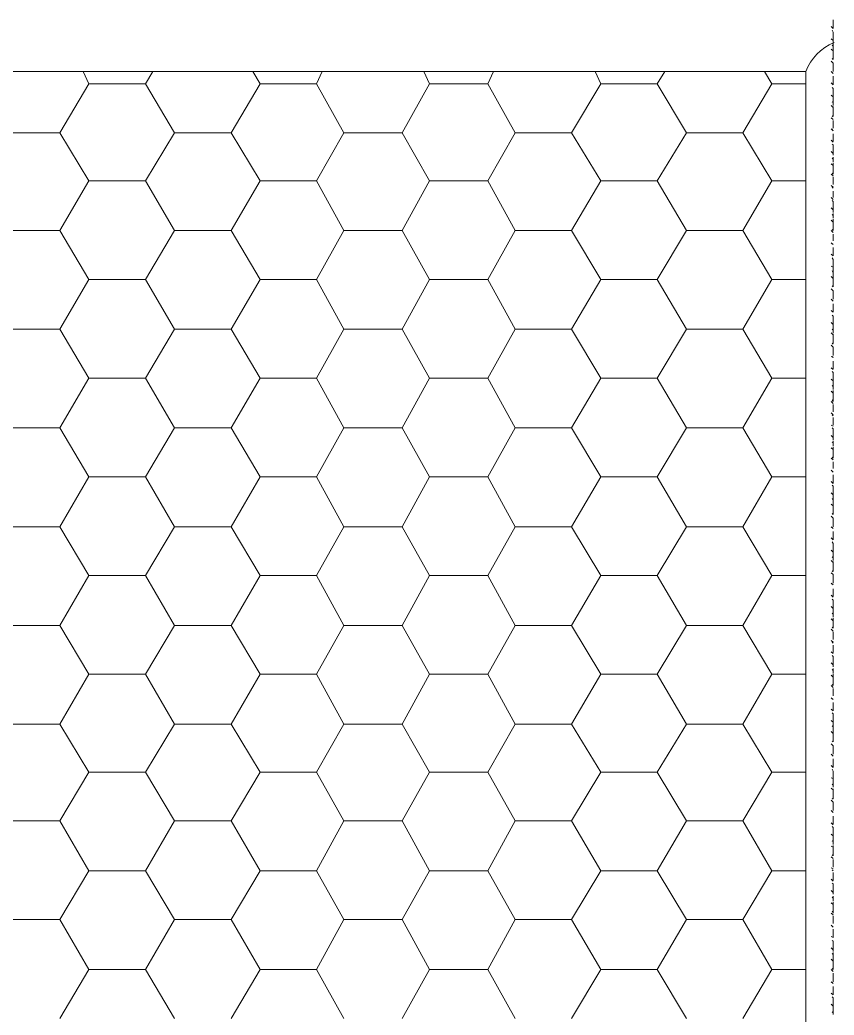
# Model space of a CAD drawing. Header units: millimetres. Extents: x 2928 to 3112, y 1220 to 1280.
# Drawn here: x 3056.894 to 3058.325, y 1273.298 to 1275.048 of the extents above; entities that cross this region are included whole.
import ezdxf

# ---------------------------------------------------------------- set-up
doc = ezdxf.new("R2010")
doc.units = ezdxf.units.MM

msp = doc.modelspace()

# ---------------------------------------------------------------- linework, layer by layer
at = {"color": 7, "linetype": 'Continuous', "lineweight": 20, "true_color": 0x000007}
for points in [[(3058.32358, 1275.03361), (3058.32027, 1275.03691), (3058.32027, 1275.03691)], [(3058.32358, 1275.04849), (3058.32358, 1275.03857), (3058.32358, 1275.03857)], [(3058.32358, 1275.02699), (3058.32358, 1275.01872), (3058.32358, 1275.01872)], [(3058.32358, 1275.0121), (3058.32027, 1275.01541), (3058.32027, 1275.01541)], [(3058.32358, 1275.0088), (3058.32358, 1274.99722), (3058.32358, 1274.99722)], [(3058.32358, 1274.99391), (3058.32027, 1274.99722), (3058.32027, 1274.99722)], [(3058.32358, 1274.98895), (3058.32358, 1274.97903), (3058.32358, 1274.97903)], [(3058.32358, 1274.97241), (3058.32027, 1274.97572), (3058.32027, 1274.97572)], [(3058.32358, 1274.9691), (3058.32358, 1274.95752), (3058.32358, 1274.95752)], [(3058.32358, 1274.95422), (3058.32027, 1274.95752), (3058.32027, 1274.95752)], [(3058.32358, 1274.94925), (3058.32358, 1274.93933), (3058.32358, 1274.93933)], [(3058.32358, 1274.93437), (3058.32027, 1274.93768), (3058.32027, 1274.93768)], [(3058.32358, 1274.91287), (3058.32027, 1274.91617), (3058.32027, 1274.91617)], [(3058.32358, 1274.92775), (3058.32358, 1274.91783), (3058.32358, 1274.91783)], [(3058.32358, 1274.89467), (3058.32027, 1274.89798), (3058.32027, 1274.89798)], [(3058.32358, 1274.90956), (3058.32358, 1274.89798), (3058.32358, 1274.89798)], [(3058.32358, 1274.87317), (3058.32027, 1274.87648), (3058.32027, 1274.87648)], [(3058.32358, 1274.88806), (3058.32358, 1274.87979), (3058.32358, 1274.87979)], [(3058.32358, 1274.86821), (3058.32358, 1274.85828), (3058.32358, 1274.85828)], [(3058.32358, 1274.85332), (3058.32027, 1274.85663), (3058.32027, 1274.85663)], [(3058.32358, 1274.84836), (3058.32358, 1274.83844), (3058.32358, 1274.83844)], [(3058.32358, 1274.83347), (3058.32027, 1274.83678), (3058.32027, 1274.83678)], [(3058.32358, 1274.82851), (3058.32358, 1274.81859), (3058.32358, 1274.81859)], [(3058.32358, 1274.81363), (3058.32027, 1274.81693), (3058.32027, 1274.81693)], [(3058.32358, 1274.80701), (3058.32358, 1274.79874), (3058.32358, 1274.79874)], [(3058.32358, 1274.79212), (3058.32027, 1274.79543), (3058.32027, 1274.79543)], [(3058.32358, 1274.78882), (3058.32358, 1274.77724), (3058.32358, 1274.77724)], [(3058.32358, 1274.77393), (3058.32027, 1274.77724), (3058.32027, 1274.77724)], [(3058.32358, 1274.75408), (3058.32027, 1274.75739), (3058.32027, 1274.75739)], [(3058.32358, 1274.76897), (3058.32358, 1274.75904), (3058.32358, 1274.75904)], [(3058.32358, 1274.74747), (3058.32358, 1274.73754), (3058.32358, 1274.73754)], [(3058.32358, 1274.73258), (3058.32027, 1274.73589), (3058.32027, 1274.73589)], [(3058.32358, 1274.72927), (3058.32358, 1274.71935), (3058.32358, 1274.71935)], [(3058.32358, 1274.71439), (3058.32027, 1274.71769), (3058.32027, 1274.71769)], [(3058.32358, 1274.70777), (3058.32358, 1274.6995), (3058.32358, 1274.6995)], [(3058.32358, 1274.69289), (3058.32027, 1274.69619), (3058.32027, 1274.69619)], [(3058.32358, 1274.68958), (3058.32358, 1274.678), (3058.32358, 1274.678)], [(3058.32358, 1274.67469), (3058.32027, 1274.678), (3058.32027, 1274.678)], [(3058.32358, 1274.66808), (3058.32358, 1274.65981), (3058.32358, 1274.65981)], [(3058.32358, 1274.65319), (3058.32027, 1274.6565), (3058.32027, 1274.6565)], [(3058.32358, 1274.63334), (3058.32027, 1274.63665), (3058.32027, 1274.63665)], [(3058.32358, 1274.64823), (3058.32358, 1274.6383), (3058.32358, 1274.6383)], [(3058.32358, 1274.61349), (3058.32027, 1274.61515), (3058.32027, 1274.61515)], [(3058.32358, 1274.62673), (3058.32358, 1274.61846), (3058.32358, 1274.61846)], [(3058.32358, 1274.59365), (3058.32027, 1274.59695), (3058.32027, 1274.59695)], [(3058.32358, 1274.60853), (3058.32358, 1274.59861), (3058.32358, 1274.59861)], [(3058.32358, 1274.58868), (3058.32358, 1274.57876), (3058.32358, 1274.57876)], [(3058.32358, 1274.57214), (3058.32027, 1274.57545), (3058.32027, 1274.57545)], [(3058.32358, 1274.56884), (3058.32358, 1274.55726), (3058.32358, 1274.55726)], [(3058.32358, 1274.55395), (3058.32027, 1274.55726), (3058.32027, 1274.55726)], [(3058.32358, 1274.54899), (3058.32358, 1274.53906), (3058.32358, 1274.53906)], [(3058.32358, 1274.5341), (3058.32027, 1274.53741), (3058.32027, 1274.53741)], [(3058.32358, 1274.52749), (3058.32358, 1274.51756), (3058.32358, 1274.51756)], [(3058.32358, 1274.5126), (3058.32027, 1274.51591), (3058.32027, 1274.51591)], [(3058.32358, 1274.50929), (3058.32358, 1274.49771), (3058.32358, 1274.49771)], [(3058.32358, 1274.49441), (3058.32027, 1274.49771), (3058.32027, 1274.49771)], [(3058.32358, 1274.4729), (3058.32027, 1274.47621), (3058.32027, 1274.47621)], [(3058.32358, 1274.48779), (3058.32358, 1274.47952), (3058.32358, 1274.47952)], [(3058.32358, 1274.45471), (3058.32027, 1274.45636), (3058.32027, 1274.45636)], [(3058.32358, 1274.46794), (3058.32358, 1274.45802), (3058.32358, 1274.45802)], [(3058.32358, 1274.44809), (3058.32358, 1274.43982), (3058.32358, 1274.43982)], [(3058.32358, 1274.43321), (3058.32027, 1274.43652), (3058.32027, 1274.43652)], [(3058.32358, 1274.42825), (3058.32358, 1274.41832), (3058.32358, 1274.41832)], [(3058.32358, 1274.41336), (3058.32027, 1274.41667), (3058.32027, 1274.41667)], [(3058.32358, 1274.41005), (3058.32358, 1274.39848), (3058.32358, 1274.39848)], [(3058.32358, 1274.39186), (3058.32027, 1274.39517), (3058.32027, 1274.39517)], [(3058.32358, 1274.38855), (3058.32358, 1274.37697), (3058.32358, 1274.37697)], [(3058.32358, 1274.37367), (3058.32027, 1274.37697), (3058.32027, 1274.37697)], [(3058.32358, 1274.3687), (3058.32358, 1274.35878), (3058.32358, 1274.35878)], [(3058.32358, 1274.35382), (3058.32027, 1274.35713), (3058.32027, 1274.35713)], [(3058.32358, 1274.33397), (3058.32027, 1274.33562), (3058.32027, 1274.33562)], [(3058.32358, 1274.34886), (3058.32358, 1274.33728), (3058.32358, 1274.33728)], [(3058.32358, 1274.31412), (3058.32027, 1274.31743), (3058.32027, 1274.31743)], [(3058.32358, 1274.32901), (3058.32358, 1274.31908), (3058.32358, 1274.31908)], [(3058.32358, 1274.30751), (3058.32358, 1274.29924), (3058.32358, 1274.29924)], [(3058.32358, 1274.29262), (3058.32027, 1274.29593), (3058.32027, 1274.29593)], [(3058.32358, 1274.28931), (3058.32358, 1274.27773), (3058.32358, 1274.27773)], [(3058.32358, 1274.27443), (3058.32027, 1274.27773), (3058.32027, 1274.27773)], [(3058.32358, 1274.26781), (3058.32358, 1274.25954), (3058.32358, 1274.25954)], [(3058.32358, 1274.25292), (3058.32027, 1274.25623), (3058.32027, 1274.25623)], [(3058.32358, 1274.24796), (3058.32358, 1274.23804), (3058.32358, 1274.23804)], [(3058.32358, 1274.23308), (3058.32027, 1274.23638), (3058.32027, 1274.23638)], [(3058.32358, 1274.21323), (3058.32027, 1274.21654), (3058.32027, 1274.21654)], [(3058.32358, 1274.22811), (3058.32358, 1274.21819), (3058.32358, 1274.21819)], [(3058.32358, 1274.19338), (3058.32027, 1274.19669), (3058.32027, 1274.19669)], [(3058.32358, 1274.20827), (3058.32358, 1274.19834), (3058.32358, 1274.19834)], [(3058.32358, 1274.19007), (3058.32358, 1274.17849), (3058.32358, 1274.17849)], [(3058.32358, 1274.17188), (3058.32027, 1274.17519), (3058.32027, 1274.17519)], [(3058.32358, 1274.16857), (3058.32358, 1274.15699), (3058.32358, 1274.15699)], [(3058.32358, 1274.15368), (3058.32027, 1274.15699), (3058.32027, 1274.15699)], [(3058.32358, 1274.14872), (3058.32358, 1274.1388), (3058.32358, 1274.1388)], [(3058.32358, 1274.13384), (3058.32027, 1274.13715), (3058.32027, 1274.13715)], [(3058.32358, 1274.12722), (3058.32358, 1274.1173), (3058.32358, 1274.1173)], [(3058.32358, 1274.11234), (3058.32027, 1274.11564), (3058.32027, 1274.11564)], [(3058.32358, 1274.10903), (3058.32358, 1274.09745), (3058.32358, 1274.09745)], [(3058.32358, 1274.09414), (3058.32027, 1274.09745), (3058.32027, 1274.09745)], [(3058.32358, 1274.07264), (3058.32027, 1274.07595), (3058.32027, 1274.07595)], [(3058.32358, 1274.08753), (3058.32358, 1274.07926), (3058.32358, 1274.07926)], [(3058.32358, 1274.05445), (3058.32027, 1274.05775), (3058.32027, 1274.05775)], [(3058.32358, 1274.06933), (3058.32358, 1274.05775), (3058.32358, 1274.05775)], [(3058.32358, 1274.03294), (3058.32027, 1274.03625), (3058.32027, 1274.03625)], [(3058.32358, 1274.04783), (3058.32358, 1274.03956), (3058.32358, 1274.03956)], [(3058.32358, 1274.02798), (3058.32358, 1274.01806), (3058.32358, 1274.01806)], [(3058.32358, 1274.0131), (3058.32027, 1274.0164), (3058.32027, 1274.0164)], [(3058.32358, 1274.00979), (3058.32358, 1273.99821), (3058.32358, 1273.99821)], [(3058.32358, 1273.99159), (3058.32027, 1273.9949), (3058.32027, 1273.9949)], [(3058.32358, 1273.98829), (3058.32358, 1273.97836), (3058.32358, 1273.97836)], [(3058.32358, 1273.9734), (3058.32027, 1273.97671), (3058.32027, 1273.97671)], [(3058.32358, 1273.96844), (3058.32358, 1273.95851), (3058.32358, 1273.95851)], [(3058.32358, 1273.95355), (3058.32027, 1273.95686), (3058.32027, 1273.95686)], [(3058.32358, 1273.94859), (3058.32358, 1273.93701), (3058.32358, 1273.93701)], [(3058.32358, 1273.9337), (3058.32027, 1273.93701), (3058.32027, 1273.93701)], [(3058.32358, 1273.91386), (3058.32027, 1273.91716), (3058.32027, 1273.91716)], [(3058.32358, 1273.92874), (3058.32358, 1273.91882), (3058.32358, 1273.91882)], [(3058.32358, 1273.90724), (3058.32358, 1273.89897), (3058.32358, 1273.89897)], [(3058.32358, 1273.89235), (3058.32027, 1273.89566), (3058.32027, 1273.89566)], [(3058.32358, 1273.88905), (3058.32358, 1273.87747), (3058.32358, 1273.87747)], [(3058.32358, 1273.87416), (3058.32027, 1273.87747), (3058.32027, 1273.87747)], [(3058.32358, 1273.86754), (3058.32358, 1273.85927), (3058.32358, 1273.85927)], [(3058.32358, 1273.85266), (3058.32027, 1273.85597), (3058.32027, 1273.85597)], [(3058.32358, 1273.8477), (3058.32358, 1273.83777), (3058.32358, 1273.83777)], [(3058.32358, 1273.83281), (3058.32027, 1273.83612), (3058.32027, 1273.83612)], [(3058.32358, 1273.82785), (3058.32358, 1273.81958), (3058.32358, 1273.81958)], [(3058.32358, 1273.81296), (3058.32027, 1273.81627), (3058.32027, 1273.81627)], [(3058.32358, 1273.79312), (3058.32027, 1273.79642), (3058.32027, 1273.79642)], [(3058.32358, 1273.808), (3058.32358, 1273.79808), (3058.32358, 1273.79808)], [(3058.32358, 1273.77161), (3058.32027, 1273.77492), (3058.32027, 1273.77492)], [(3058.32358, 1273.78981), (3058.32358, 1273.77823), (3058.32358, 1273.77823)], [(3058.32358, 1273.75342), (3058.32027, 1273.75673), (3058.32027, 1273.75673)], [(3058.32358, 1273.76831), (3058.32358, 1273.75673), (3058.32358, 1273.75673)], [(3058.32358, 1273.74846), (3058.32358, 1273.73853), (3058.32358, 1273.73853)], [(3058.32358, 1273.73357), (3058.32027, 1273.73688), (3058.32027, 1273.73688)], [(3058.32358, 1273.72696), (3058.32358, 1273.71869), (3058.32358, 1273.71869)], [(3058.32358, 1273.71372), (3058.32027, 1273.71538), (3058.32027, 1273.71538)], [(3058.32358, 1273.70876), (3058.32358, 1273.69884), (3058.32358, 1273.69884)], [(3058.32358, 1273.69388), (3058.32027, 1273.69718), (3058.32027, 1273.69718)], [(3058.32358, 1273.68726), (3058.32358, 1273.67899), (3058.32358, 1273.67899)], [(3058.32358, 1273.67237), (3058.32027, 1273.67568), (3058.32027, 1273.67568)], [(3058.32358, 1273.66907), (3058.32358, 1273.65749), (3058.32358, 1273.65749)], [(3058.32358, 1273.65418), (3058.32027, 1273.65749), (3058.32027, 1273.65749)], [(3058.32358, 1273.63268), (3058.32027, 1273.63599), (3058.32027, 1273.63599)], [(3058.32358, 1273.64756), (3058.32358, 1273.63929), (3058.32358, 1273.63929)], [(3058.32358, 1273.61283), (3058.32027, 1273.61614), (3058.32027, 1273.61614)], [(3058.32358, 1273.62772), (3058.32358, 1273.61779), (3058.32358, 1273.61779)], [(3058.32358, 1273.60952), (3058.32358, 1273.59794), (3058.32358, 1273.59794)], [(3058.32358, 1273.59298), (3058.32027, 1273.59464), (3058.32027, 1273.59464)], [(3058.32358, 1273.58802), (3058.32358, 1273.5781), (3058.32358, 1273.5781)], [(3058.32358, 1273.57313), (3058.32027, 1273.57644), (3058.32027, 1273.57644)], [(3058.32358, 1273.56817), (3058.32358, 1273.55825), (3058.32358, 1273.55825)], [(3058.32358, 1273.55494), (3058.32027, 1273.5566), (3058.32027, 1273.5566)], [(3058.32358, 1273.54833), (3058.32358, 1273.53675), (3058.32358, 1273.53675)], [(3058.32358, 1273.53344), (3058.32027, 1273.53675), (3058.32027, 1273.53675)], [(3058.32358, 1273.52848), (3058.32358, 1273.51855), (3058.32358, 1273.51855)], [(3058.32358, 1273.51359), (3058.32027, 1273.5169), (3058.32027, 1273.5169)], [(3058.32358, 1273.49209), (3058.32027, 1273.4954), (3058.32027, 1273.4954)], [(3058.32358, 1273.50698), (3058.32358, 1273.49871), (3058.32358, 1273.49871)], [(3058.32358, 1273.4739), (3058.32027, 1273.4772), (3058.32027, 1273.4772)], [(3058.32358, 1273.48878), (3058.32358, 1273.4772), (3058.32358, 1273.4772)], [(3058.32358, 1273.46728), (3058.32358, 1273.45901), (3058.32358, 1273.45901)], [(3058.32358, 1273.45239), (3058.32027, 1273.4557), (3058.32027, 1273.4557)], [(3058.32358, 1273.44909), (3058.32358, 1273.43751), (3058.32358, 1273.43751)], [(3058.32358, 1273.4342), (3058.32027, 1273.43585), (3058.32027, 1273.43585)], [(3058.32358, 1273.42758), (3058.32358, 1273.41931), (3058.32358, 1273.41931)], [(3058.32358, 1273.4127), (3058.32027, 1273.41601), (3058.32027, 1273.41601)], [(3058.32358, 1273.40774), (3058.32358, 1273.39781), (3058.32358, 1273.39781)], [(3058.32358, 1273.39285), (3058.32027, 1273.39616), (3058.32027, 1273.39616)], [(3058.32358, 1273.38954), (3058.32358, 1273.37796), (3058.32358, 1273.37796)], [(3058.32358, 1273.37466), (3058.32027, 1273.37796), (3058.32027, 1273.37796)], [(3058.32358, 1273.35315), (3058.32027, 1273.35646), (3058.32027, 1273.35646)], [(3058.32358, 1273.36804), (3058.32358, 1273.35646), (3058.32358, 1273.35646)], [(3058.32358, 1273.33331), (3058.32027, 1273.33661), (3058.32027, 1273.33661)], [(3058.32358, 1273.34819), (3058.32358, 1273.33827), (3058.32358, 1273.33827)], [(3058.32358, 1273.32834), (3058.32358, 1273.31842), (3058.32358, 1273.31842)], [(3058.32358, 1273.31346), (3058.32027, 1273.31677), (3058.32027, 1273.31677)], [(3058.32358, 1273.3085), (3058.32358, 1273.29857), (3058.32358, 1273.29857)]]:
    msp.add_lwpolyline(points, dxfattribs=at)
at = {"color": 252, "linetype": 'Continuous', "lineweight": 13, "true_color": 0x989898}
for points in [[(3058.32358, 1275.03361), (3058.32358, 1275.04684), (3058.32358, 1275.04684)], [(3058.32358, 1275.02699), (3058.32193, 1275.0303), (3058.32193, 1275.0303)], [(3058.32358, 1275.0088), (3058.32358, 1275.02203), (3058.32358, 1275.02203)], [(3058.32358, 1275.00218), (3058.32193, 1275.00383), (3058.32193, 1275.00383)], [(3058.32358, 1274.98564), (3058.32358, 1274.99722), (3058.32358, 1274.99722)], [(3058.32358, 1274.97903), (3058.32193, 1274.98068), (3058.32193, 1274.98068)], [(3058.32358, 1274.95918), (3058.32358, 1274.97241), (3058.32358, 1274.97241)], [(3058.32358, 1274.95422), (3058.32193, 1274.95587), (3058.32193, 1274.95587)], [(3058.32358, 1274.93437), (3058.32358, 1274.9476), (3058.32358, 1274.9476)], [(3058.32358, 1274.92775), (3058.32193, 1274.92941), (3058.32193, 1274.92941)], [(3058.32358, 1274.90956), (3058.32358, 1274.92114), (3058.32358, 1274.92114)], [(3058.32358, 1274.90294), (3058.32193, 1274.9046), (3058.32193, 1274.9046)], [(3058.32358, 1274.88309), (3058.32358, 1274.89633), (3058.32358, 1274.89633)], [(3058.32358, 1274.87813), (3058.32193, 1274.87979), (3058.32193, 1274.87979)], [(3058.32358, 1274.85994), (3058.32358, 1274.87152), (3058.32358, 1274.87152)], [(3058.32358, 1274.85332), (3058.32193, 1274.85663), (3058.32193, 1274.85663)], [(3058.32358, 1274.83513), (3058.32358, 1274.84836), (3058.32358, 1274.84836)], [(3058.32358, 1274.82851), (3058.32193, 1274.83017), (3058.32193, 1274.83017)], [(3058.32358, 1274.81032), (3058.32358, 1274.8219), (3058.32358, 1274.8219)], [(3058.32358, 1274.8037), (3058.32193, 1274.80536), (3058.32193, 1274.80536)], [(3058.32358, 1274.78385), (3058.32358, 1274.79709), (3058.32358, 1274.79709)], [(3058.32358, 1274.77724), (3058.32193, 1274.77889), (3058.32193, 1274.77889)], [(3058.32358, 1274.75904), (3058.32358, 1274.77228), (3058.32358, 1274.77228)], [(3058.32358, 1274.75243), (3058.32193, 1274.75408), (3058.32193, 1274.75408)], [(3058.32358, 1274.73589), (3058.32358, 1274.74581), (3058.32358, 1274.74581)], [(3058.32358, 1274.72927), (3058.32193, 1274.73093), (3058.32193, 1274.73093)], [(3058.32358, 1274.70942), (3058.32358, 1274.72266), (3058.32358, 1274.72266)], [(3058.32358, 1274.70446), (3058.32193, 1274.70612), (3058.32193, 1274.70612)], [(3058.32358, 1274.68462), (3058.32358, 1274.69785), (3058.32358, 1274.69785)], [(3058.32358, 1274.678), (3058.32193, 1274.67965), (3058.32193, 1274.67965)], [(3058.32358, 1274.65981), (3058.32358, 1274.67138), (3058.32358, 1274.67138)], [(3058.32358, 1274.65319), (3058.32193, 1274.65484), (3058.32193, 1274.65484)], [(3058.32358, 1274.63334), (3058.32358, 1274.64657), (3058.32358, 1274.64657)], [(3058.32358, 1274.62673), (3058.32193, 1274.63003), (3058.32193, 1274.63003)], [(3058.32358, 1274.60853), (3058.32358, 1274.62176), (3058.32358, 1274.62176)], [(3058.32358, 1274.60357), (3058.32193, 1274.60688), (3058.32193, 1274.60688)], [(3058.32358, 1274.58538), (3058.32358, 1274.59861), (3058.32358, 1274.59861)], [(3058.32358, 1274.57876), (3058.32193, 1274.58041), (3058.32193, 1274.58041)], [(3058.32358, 1274.56057), (3058.32358, 1274.57214), (3058.32358, 1274.57214)], [(3058.32358, 1274.55395), (3058.32193, 1274.5556), (3058.32193, 1274.5556)], [(3058.32358, 1274.5341), (3058.32358, 1274.54733), (3058.32358, 1274.54733)], [(3058.32358, 1274.52749), (3058.32193, 1274.52914), (3058.32193, 1274.52914)], [(3058.32358, 1274.50929), (3058.32358, 1274.52087), (3058.32358, 1274.52087)], [(3058.32358, 1274.50268), (3058.32193, 1274.50433), (3058.32193, 1274.50433)], [(3058.32358, 1274.48283), (3058.32358, 1274.49606), (3058.32358, 1274.49606)], [(3058.32358, 1274.47787), (3058.32193, 1274.47952), (3058.32193, 1274.47952)], [(3058.32358, 1274.45471), (3058.32193, 1274.45636), (3058.32193, 1274.45636)], [(3058.32358, 1274.45967), (3058.32358, 1274.4729), (3058.32358, 1274.4729)], [(3058.32358, 1274.43486), (3058.32358, 1274.44809), (3058.32358, 1274.44809)], [(3058.32358, 1274.42825), (3058.32193, 1274.4299), (3058.32193, 1274.4299)], [(3058.32358, 1274.41005), (3058.32358, 1274.42163), (3058.32358, 1274.42163)], [(3058.32358, 1274.40344), (3058.32193, 1274.40509), (3058.32193, 1274.40509)], [(3058.32358, 1274.38359), (3058.32358, 1274.39682), (3058.32358, 1274.39682)], [(3058.32358, 1274.37697), (3058.32193, 1274.38028), (3058.32193, 1274.38028)], [(3058.32358, 1274.35878), (3058.32358, 1274.37201), (3058.32358, 1274.37201)], [(3058.32358, 1274.35216), (3058.32193, 1274.35382), (3058.32193, 1274.35382)], [(3058.32358, 1274.33562), (3058.32358, 1274.34555), (3058.32358, 1274.34555)], [(3058.32358, 1274.32901), (3058.32193, 1274.33066), (3058.32193, 1274.33066)], [(3058.32358, 1274.30916), (3058.32358, 1274.32239), (3058.32358, 1274.32239)], [(3058.32358, 1274.3042), (3058.32193, 1274.30585), (3058.32193, 1274.30585)], [(3058.32358, 1274.28435), (3058.32358, 1274.29758), (3058.32358, 1274.29758)], [(3058.32358, 1274.27773), (3058.32193, 1274.27939), (3058.32193, 1274.27939)], [(3058.32358, 1274.25954), (3058.32358, 1274.27112), (3058.32358, 1274.27112)], [(3058.32358, 1274.25292), (3058.32193, 1274.25458), (3058.32193, 1274.25458)], [(3058.32358, 1274.23308), (3058.32358, 1274.24631), (3058.32358, 1274.24631)], [(3058.32358, 1274.22811), (3058.32193, 1274.22977), (3058.32193, 1274.22977)], [(3058.32358, 1274.20827), (3058.32358, 1274.2215), (3058.32358, 1274.2215)], [(3058.32358, 1274.2033), (3058.32193, 1274.20661), (3058.32193, 1274.20661)], [(3058.32358, 1274.18511), (3058.32358, 1274.19834), (3058.32358, 1274.19834)], [(3058.32358, 1274.17849), (3058.32193, 1274.18015), (3058.32193, 1274.18015)], [(3058.32358, 1274.1603), (3058.32358, 1274.17188), (3058.32358, 1274.17188)], [(3058.32358, 1274.15368), (3058.32193, 1274.15534), (3058.32193, 1274.15534)], [(3058.32358, 1274.13384), (3058.32358, 1274.14707), (3058.32358, 1274.14707)], [(3058.32358, 1274.12722), (3058.32193, 1274.13053), (3058.32193, 1274.13053)], [(3058.32358, 1274.10903), (3058.32358, 1274.12226), (3058.32358, 1274.12226)], [(3058.32358, 1274.10241), (3058.32193, 1274.10407), (3058.32193, 1274.10407)], [(3058.32358, 1274.08422), (3058.32358, 1274.0958), (3058.32358, 1274.0958)], [(3058.32358, 1274.0776), (3058.32193, 1274.07926), (3058.32193, 1274.07926)], [(3058.32358, 1274.05941), (3058.32358, 1274.07264), (3058.32358, 1274.07264)], [(3058.32358, 1274.05445), (3058.32193, 1274.0561), (3058.32193, 1274.0561)], [(3058.32358, 1274.0346), (3058.32358, 1274.04783), (3058.32358, 1274.04783)], [(3058.32358, 1274.02798), (3058.32193, 1274.02964), (3058.32193, 1274.02964)], [(3058.32358, 1274.00979), (3058.32358, 1274.02137), (3058.32358, 1274.02137)], [(3058.32358, 1274.00317), (3058.32193, 1274.00483), (3058.32193, 1274.00483)], [(3058.32358, 1273.98332), (3058.32358, 1273.99656), (3058.32358, 1273.99656)], [(3058.32358, 1273.97836), (3058.32193, 1273.98002), (3058.32193, 1273.98002)], [(3058.32358, 1273.95851), (3058.32358, 1273.97175), (3058.32358, 1273.97175)], [(3058.32358, 1273.9519), (3058.32193, 1273.95355), (3058.32193, 1273.95355)], [(3058.32358, 1273.93536), (3058.32358, 1273.94528), (3058.32358, 1273.94528)], [(3058.32358, 1273.92874), (3058.32193, 1273.9304), (3058.32193, 1273.9304)], [(3058.32358, 1273.91055), (3058.32358, 1273.92213), (3058.32358, 1273.92213)], [(3058.32358, 1273.90393), (3058.32193, 1273.90559), (3058.32193, 1273.90559)], [(3058.32358, 1273.88408), (3058.32358, 1273.89732), (3058.32358, 1273.89732)], [(3058.32358, 1273.87747), (3058.32193, 1273.87912), (3058.32193, 1273.87912)], [(3058.32358, 1273.85927), (3058.32358, 1273.87251), (3058.32358, 1273.87251)], [(3058.32358, 1273.85266), (3058.32193, 1273.85431), (3058.32193, 1273.85431)], [(3058.32358, 1273.83281), (3058.32358, 1273.84604), (3058.32358, 1273.84604)], [(3058.32358, 1273.82785), (3058.32193, 1273.8295), (3058.32193, 1273.8295)], [(3058.32358, 1273.808), (3058.32358, 1273.82123), (3058.32358, 1273.82123)], [(3058.32358, 1273.80469), (3058.32193, 1273.80635), (3058.32193, 1273.80635)], [(3058.32358, 1273.78485), (3058.32358, 1273.79808), (3058.32358, 1273.79808)], [(3058.32358, 1273.77823), (3058.32193, 1273.77988), (3058.32193, 1273.77988)], [(3058.32358, 1273.76004), (3058.32358, 1273.77161), (3058.32358, 1273.77161)], [(3058.32358, 1273.75342), (3058.32193, 1273.75507), (3058.32193, 1273.75507)], [(3058.32358, 1273.73357), (3058.32358, 1273.7468), (3058.32358, 1273.7468)], [(3058.32358, 1273.72696), (3058.32193, 1273.73026), (3058.32193, 1273.73026)], [(3058.32358, 1273.70876), (3058.32358, 1273.72199), (3058.32358, 1273.72199)], [(3058.32358, 1273.70215), (3058.32193, 1273.7038), (3058.32193, 1273.7038)], [(3058.32358, 1273.68395), (3058.32358, 1273.69553), (3058.32358, 1273.69553)], [(3058.32358, 1273.67734), (3058.32193, 1273.67899), (3058.32193, 1273.67899)], [(3058.32358, 1273.6608), (3058.32358, 1273.67237), (3058.32358, 1273.67237)], [(3058.32358, 1273.65418), (3058.32193, 1273.65583), (3058.32193, 1273.65583)], [(3058.32358, 1273.63433), (3058.32358, 1273.64756), (3058.32358, 1273.64756)], [(3058.32358, 1273.62772), (3058.32193, 1273.62937), (3058.32193, 1273.62937)], [(3058.32358, 1273.60952), (3058.32358, 1273.6211), (3058.32358, 1273.6211)], [(3058.32358, 1273.60291), (3058.32193, 1273.60456), (3058.32193, 1273.60456)], [(3058.32358, 1273.58306), (3058.32358, 1273.59629), (3058.32358, 1273.59629)], [(3058.32358, 1273.5781), (3058.32193, 1273.57975), (3058.32193, 1273.57975)], [(3058.32358, 1273.55825), (3058.32358, 1273.57148), (3058.32358, 1273.57148)], [(3058.32358, 1273.55163), (3058.32193, 1273.55329), (3058.32193, 1273.55329)], [(3058.32358, 1273.52848), (3058.32193, 1273.53013), (3058.32193, 1273.53013)], [(3058.32358, 1273.53509), (3058.32358, 1273.54502), (3058.32358, 1273.54502)], [(3058.32358, 1273.51028), (3058.32358, 1273.52186), (3058.32358, 1273.52186)], [(3058.32358, 1273.50367), (3058.32193, 1273.50532), (3058.32193, 1273.50532)], [(3058.32358, 1273.48382), (3058.32358, 1273.49705), (3058.32358, 1273.49705)], [(3058.32358, 1273.4772), (3058.32193, 1273.48051), (3058.32193, 1273.48051)], [(3058.32358, 1273.45901), (3058.32358, 1273.47224), (3058.32358, 1273.47224)], [(3058.32358, 1273.45239), (3058.32193, 1273.45405), (3058.32193, 1273.45405)], [(3058.32358, 1273.4342), (3058.32358, 1273.44578), (3058.32358, 1273.44578)], [(3058.32358, 1273.42758), (3058.32193, 1273.42924), (3058.32193, 1273.42924)], [(3058.32358, 1273.40443), (3058.32193, 1273.40608), (3058.32193, 1273.40608)], [(3058.32358, 1273.40939), (3058.32358, 1273.42097), (3058.32358, 1273.42097)], [(3058.32358, 1273.38458), (3058.32358, 1273.39781), (3058.32358, 1273.39781)], [(3058.32358, 1273.37796), (3058.32193, 1273.37962), (3058.32193, 1273.37962)], [(3058.32358, 1273.35977), (3058.32358, 1273.37135), (3058.32358, 1273.37135)], [(3058.32358, 1273.35315), (3058.32193, 1273.35481), (3058.32193, 1273.35481)], [(3058.32358, 1273.33331), (3058.32358, 1273.34654), (3058.32358, 1273.34654)], [(3058.32358, 1273.32834), (3058.32193, 1273.33), (3058.32193, 1273.33)], [(3058.32358, 1273.3085), (3058.32358, 1273.32173), (3058.32358, 1273.32173)], [(3058.32358, 1273.30188), (3058.32193, 1273.30353), (3058.32193, 1273.30353)]]:
    msp.add_lwpolyline(points, dxfattribs=at)
at = {"color": 7, "linetype": 'Continuous', "lineweight": 5, "true_color": 0x000007}
for points in [[(3058.27562, 1268.15632), (3052.47342, 1268.15632), (3058.27562, 1268.15632), (3058.27562, 1274.95752), (3052.47342, 1274.95752), (3052.47342, 1268.15632)], [(3058.27562, 1268.15632), (3058.27562, 1274.95752), (3058.27562, 1274.95752)]]:
    msp.add_lwpolyline(points, dxfattribs=at)
at = {"color": 9, "linetype": 'Continuous', "lineweight": 13, "true_color": 0xbababa}
for points in [[(3057.01528, 1274.93602), (3057.00535, 1274.95752), (3057.00535, 1274.95752)], [(3057.11452, 1274.93602), (3057.12775, 1274.95752), (3057.12775, 1274.95752)], [(3057.3163, 1274.93602), (3057.30307, 1274.95752), (3057.30307, 1274.95752)], [(3057.41554, 1274.93602), (3057.42547, 1274.95752), (3057.42547, 1274.95752)], [(3057.61402, 1274.93602), (3057.6041, 1274.95752), (3057.6041, 1274.95752)], [(3057.71657, 1274.93602), (3057.72649, 1274.95752), (3057.72649, 1274.95752)], [(3057.91505, 1274.93602), (3057.90512, 1274.95752), (3057.90512, 1274.95752)], [(3058.01429, 1274.93602), (3058.02752, 1274.95752), (3058.02752, 1274.95752)], [(3058.21607, 1274.93602), (3058.20284, 1274.95752), (3058.20284, 1274.95752)], [(3056.964, 1274.85001), (3057.01528, 1274.93602), (3057.01528, 1274.93602)], [(3057.01528, 1274.93602), (3057.11452, 1274.93602), (3057.11452, 1274.93602)], [(3057.16579, 1274.85001), (3057.11452, 1274.93602), (3057.11452, 1274.93602)], [(3057.26503, 1274.85001), (3057.3163, 1274.93602), (3057.3163, 1274.93602)], [(3057.3163, 1274.93602), (3057.41554, 1274.93602), (3057.41554, 1274.93602)], [(3057.46351, 1274.85001), (3057.41554, 1274.93602), (3057.41554, 1274.93602)], [(3057.56606, 1274.85001), (3057.61402, 1274.93602), (3057.61402, 1274.93602)], [(3057.61402, 1274.93602), (3057.71657, 1274.93602), (3057.71657, 1274.93602)], [(3057.76453, 1274.85001), (3057.71657, 1274.93602), (3057.71657, 1274.93602)], [(3057.86377, 1274.85001), (3057.91505, 1274.93602), (3057.91505, 1274.93602)], [(3057.91505, 1274.93602), (3058.01429, 1274.93602), (3058.01429, 1274.93602)], [(3058.06556, 1274.85001), (3058.01429, 1274.93602), (3058.01429, 1274.93602)], [(3058.1648, 1274.85001), (3058.21607, 1274.93602), (3058.21607, 1274.93602)], [(3058.21607, 1274.93602), (3058.27562, 1274.93602), (3058.27562, 1274.93602)], [(3056.86476, 1274.85001), (3056.964, 1274.85001), (3056.964, 1274.85001)], [(3057.01528, 1274.76566), (3056.964, 1274.85001), (3056.964, 1274.85001)], [(3057.11452, 1274.76566), (3057.16579, 1274.85001), (3057.16579, 1274.85001)], [(3057.16579, 1274.85001), (3057.26503, 1274.85001), (3057.26503, 1274.85001)], [(3057.3163, 1274.76566), (3057.26503, 1274.85001), (3057.26503, 1274.85001)], [(3057.41554, 1274.76566), (3057.46351, 1274.85001), (3057.46351, 1274.85001)], [(3057.46351, 1274.85001), (3057.56606, 1274.85001), (3057.56606, 1274.85001)], [(3057.61402, 1274.76566), (3057.56606, 1274.85001), (3057.56606, 1274.85001)], [(3057.71657, 1274.76566), (3057.76453, 1274.85001), (3057.76453, 1274.85001)], [(3057.76453, 1274.85001), (3057.86377, 1274.85001), (3057.86377, 1274.85001)], [(3057.91505, 1274.76566), (3057.86377, 1274.85001), (3057.86377, 1274.85001)], [(3058.01429, 1274.76566), (3058.06556, 1274.85001), (3058.06556, 1274.85001)], [(3058.06556, 1274.85001), (3058.1648, 1274.85001), (3058.1648, 1274.85001)], [(3058.21607, 1274.76566), (3058.1648, 1274.85001), (3058.1648, 1274.85001)], [(3056.964, 1274.678), (3057.01528, 1274.76566), (3057.01528, 1274.76566)], [(3057.01528, 1274.76566), (3057.11452, 1274.76566), (3057.11452, 1274.76566)], [(3057.16579, 1274.678), (3057.11452, 1274.76566), (3057.11452, 1274.76566)], [(3057.26503, 1274.678), (3057.3163, 1274.76566), (3057.3163, 1274.76566)], [(3057.3163, 1274.76566), (3057.41554, 1274.76566), (3057.41554, 1274.76566)], [(3057.46351, 1274.678), (3057.41554, 1274.76566), (3057.41554, 1274.76566)], [(3057.56606, 1274.678), (3057.61402, 1274.76566), (3057.61402, 1274.76566)], [(3057.61402, 1274.76566), (3057.71657, 1274.76566), (3057.71657, 1274.76566)], [(3057.76453, 1274.678), (3057.71657, 1274.76566), (3057.71657, 1274.76566)], [(3057.86377, 1274.678), (3057.91505, 1274.76566), (3057.91505, 1274.76566)], [(3057.91505, 1274.76566), (3058.01429, 1274.76566), (3058.01429, 1274.76566)], [(3058.06556, 1274.678), (3058.01429, 1274.76566), (3058.01429, 1274.76566)], [(3058.1648, 1274.678), (3058.21607, 1274.76566), (3058.21607, 1274.76566)], [(3058.21607, 1274.76566), (3058.27562, 1274.76566), (3058.27562, 1274.76566)], [(3056.86476, 1274.678), (3056.964, 1274.678), (3056.964, 1274.678)], [(3057.01528, 1274.59199), (3056.964, 1274.678), (3056.964, 1274.678)], [(3057.11452, 1274.59199), (3057.16579, 1274.678), (3057.16579, 1274.678)], [(3057.16579, 1274.678), (3057.26503, 1274.678), (3057.26503, 1274.678)], [(3057.3163, 1274.59199), (3057.26503, 1274.678), (3057.26503, 1274.678)], [(3057.41554, 1274.59199), (3057.46351, 1274.678), (3057.46351, 1274.678)], [(3057.46351, 1274.678), (3057.56606, 1274.678), (3057.56606, 1274.678)], [(3057.61402, 1274.59199), (3057.56606, 1274.678), (3057.56606, 1274.678)], [(3057.71657, 1274.59199), (3057.76453, 1274.678), (3057.76453, 1274.678)], [(3057.76453, 1274.678), (3057.86377, 1274.678), (3057.86377, 1274.678)], [(3057.91505, 1274.59199), (3057.86377, 1274.678), (3057.86377, 1274.678)], [(3058.01429, 1274.59199), (3058.06556, 1274.678), (3058.06556, 1274.678)], [(3058.06556, 1274.678), (3058.1648, 1274.678), (3058.1648, 1274.678)], [(3058.21607, 1274.59199), (3058.1648, 1274.678), (3058.1648, 1274.678)], [(3056.964, 1274.50433), (3057.01528, 1274.59199), (3057.01528, 1274.59199)], [(3057.01528, 1274.59199), (3057.11452, 1274.59199), (3057.11452, 1274.59199)], [(3057.16579, 1274.50433), (3057.11452, 1274.59199), (3057.11452, 1274.59199)], [(3057.26503, 1274.50433), (3057.3163, 1274.59199), (3057.3163, 1274.59199)], [(3057.3163, 1274.59199), (3057.41554, 1274.59199), (3057.41554, 1274.59199)], [(3057.46351, 1274.50433), (3057.41554, 1274.59199), (3057.41554, 1274.59199)], [(3057.56606, 1274.50433), (3057.61402, 1274.59199), (3057.61402, 1274.59199)], [(3057.61402, 1274.59199), (3057.71657, 1274.59199), (3057.71657, 1274.59199)], [(3057.76453, 1274.50433), (3057.71657, 1274.59199), (3057.71657, 1274.59199)], [(3057.86377, 1274.50433), (3057.91505, 1274.59199), (3057.91505, 1274.59199)], [(3057.91505, 1274.59199), (3058.01429, 1274.59199), (3058.01429, 1274.59199)], [(3058.06556, 1274.50433), (3058.01429, 1274.59199), (3058.01429, 1274.59199)], [(3058.1648, 1274.50433), (3058.21607, 1274.59199), (3058.21607, 1274.59199)], [(3058.21607, 1274.59199), (3058.27562, 1274.59199), (3058.27562, 1274.59199)], [(3056.86476, 1274.50433), (3056.964, 1274.50433), (3056.964, 1274.50433)], [(3057.01528, 1274.41832), (3056.964, 1274.50433), (3056.964, 1274.50433)], [(3057.11452, 1274.41832), (3057.16579, 1274.50433), (3057.16579, 1274.50433)], [(3057.16579, 1274.50433), (3057.26503, 1274.50433), (3057.26503, 1274.50433)], [(3057.3163, 1274.41832), (3057.26503, 1274.50433), (3057.26503, 1274.50433)], [(3057.41554, 1274.41832), (3057.46351, 1274.50433), (3057.46351, 1274.50433)], [(3057.46351, 1274.50433), (3057.56606, 1274.50433), (3057.56606, 1274.50433)], [(3057.61402, 1274.41832), (3057.56606, 1274.50433), (3057.56606, 1274.50433)], [(3057.71657, 1274.41832), (3057.76453, 1274.50433), (3057.76453, 1274.50433)], [(3057.76453, 1274.50433), (3057.86377, 1274.50433), (3057.86377, 1274.50433)], [(3057.91505, 1274.41832), (3057.86377, 1274.50433), (3057.86377, 1274.50433)], [(3058.01429, 1274.41832), (3058.06556, 1274.50433), (3058.06556, 1274.50433)], [(3058.06556, 1274.50433), (3058.1648, 1274.50433), (3058.1648, 1274.50433)], [(3058.21607, 1274.41832), (3058.1648, 1274.50433), (3058.1648, 1274.50433)], [(3056.964, 1274.33066), (3057.01528, 1274.41832), (3057.01528, 1274.41832)], [(3057.01528, 1274.41832), (3057.11452, 1274.41832), (3057.11452, 1274.41832)], [(3057.16579, 1274.33066), (3057.11452, 1274.41832), (3057.11452, 1274.41832)], [(3057.26503, 1274.33066), (3057.3163, 1274.41832), (3057.3163, 1274.41832)], [(3057.3163, 1274.41832), (3057.41554, 1274.41832), (3057.41554, 1274.41832)], [(3057.46351, 1274.33066), (3057.41554, 1274.41832), (3057.41554, 1274.41832)], [(3057.56606, 1274.33066), (3057.61402, 1274.41832), (3057.61402, 1274.41832)], [(3057.61402, 1274.41832), (3057.71657, 1274.41832), (3057.71657, 1274.41832)], [(3057.76453, 1274.33066), (3057.71657, 1274.41832), (3057.71657, 1274.41832)], [(3057.86377, 1274.33066), (3057.91505, 1274.41832), (3057.91505, 1274.41832)], [(3057.91505, 1274.41832), (3058.01429, 1274.41832), (3058.01429, 1274.41832)], [(3058.06556, 1274.33066), (3058.01429, 1274.41832), (3058.01429, 1274.41832)], [(3058.1648, 1274.33066), (3058.21607, 1274.41832), (3058.21607, 1274.41832)], [(3058.21607, 1274.41832), (3058.27562, 1274.41832), (3058.27562, 1274.41832)], [(3056.86476, 1274.33066), (3056.964, 1274.33066), (3056.964, 1274.33066)], [(3057.01528, 1274.24465), (3056.964, 1274.33066), (3056.964, 1274.33066)], [(3057.11452, 1274.24465), (3057.16579, 1274.33066), (3057.16579, 1274.33066)], [(3057.16579, 1274.33066), (3057.26503, 1274.33066), (3057.26503, 1274.33066)], [(3057.3163, 1274.24465), (3057.26503, 1274.33066), (3057.26503, 1274.33066)], [(3057.41554, 1274.24465), (3057.46351, 1274.33066), (3057.46351, 1274.33066)], [(3057.46351, 1274.33066), (3057.56606, 1274.33066), (3057.56606, 1274.33066)], [(3057.61402, 1274.24465), (3057.56606, 1274.33066), (3057.56606, 1274.33066)], [(3057.71657, 1274.24465), (3057.76453, 1274.33066), (3057.76453, 1274.33066)], [(3057.76453, 1274.33066), (3057.86377, 1274.33066), (3057.86377, 1274.33066)], [(3057.91505, 1274.24465), (3057.86377, 1274.33066), (3057.86377, 1274.33066)], [(3058.01429, 1274.24465), (3058.06556, 1274.33066), (3058.06556, 1274.33066)], [(3058.06556, 1274.33066), (3058.1648, 1274.33066), (3058.1648, 1274.33066)], [(3058.21607, 1274.24465), (3058.1648, 1274.33066), (3058.1648, 1274.33066)], [(3056.964, 1274.15699), (3057.01528, 1274.24465), (3057.01528, 1274.24465)], [(3057.01528, 1274.24465), (3057.11452, 1274.24465), (3057.11452, 1274.24465)], [(3057.16579, 1274.15699), (3057.11452, 1274.24465), (3057.11452, 1274.24465)], [(3057.26503, 1274.15699), (3057.3163, 1274.24465), (3057.3163, 1274.24465)], [(3057.3163, 1274.24465), (3057.41554, 1274.24465), (3057.41554, 1274.24465)], [(3057.46351, 1274.15699), (3057.41554, 1274.24465), (3057.41554, 1274.24465)], [(3057.56606, 1274.15699), (3057.61402, 1274.24465), (3057.61402, 1274.24465)], [(3057.61402, 1274.24465), (3057.71657, 1274.24465), (3057.71657, 1274.24465)], [(3057.76453, 1274.15699), (3057.71657, 1274.24465), (3057.71657, 1274.24465)], [(3057.86377, 1274.15699), (3057.91505, 1274.24465), (3057.91505, 1274.24465)], [(3057.91505, 1274.24465), (3058.01429, 1274.24465), (3058.01429, 1274.24465)], [(3058.06556, 1274.15699), (3058.01429, 1274.24465), (3058.01429, 1274.24465)], [(3058.1648, 1274.15699), (3058.21607, 1274.24465), (3058.21607, 1274.24465)], [(3058.21607, 1274.24465), (3058.27562, 1274.24465), (3058.27562, 1274.24465)], [(3056.86476, 1274.15699), (3056.964, 1274.15699), (3056.964, 1274.15699)], [(3057.01528, 1274.07099), (3056.964, 1274.15699), (3056.964, 1274.15699)], [(3057.11452, 1274.07099), (3057.16579, 1274.15699), (3057.16579, 1274.15699)], [(3057.16579, 1274.15699), (3057.26503, 1274.15699), (3057.26503, 1274.15699)], [(3057.3163, 1274.07099), (3057.26503, 1274.15699), (3057.26503, 1274.15699)], [(3057.41554, 1274.07099), (3057.46351, 1274.15699), (3057.46351, 1274.15699)], [(3057.46351, 1274.15699), (3057.56606, 1274.15699), (3057.56606, 1274.15699)], [(3057.61402, 1274.07099), (3057.56606, 1274.15699), (3057.56606, 1274.15699)], [(3057.71657, 1274.07099), (3057.76453, 1274.15699), (3057.76453, 1274.15699)], [(3057.76453, 1274.15699), (3057.86377, 1274.15699), (3057.86377, 1274.15699)], [(3057.91505, 1274.07099), (3057.86377, 1274.15699), (3057.86377, 1274.15699)], [(3058.01429, 1274.07099), (3058.06556, 1274.15699), (3058.06556, 1274.15699)], [(3058.06556, 1274.15699), (3058.1648, 1274.15699), (3058.1648, 1274.15699)], [(3058.21607, 1274.07099), (3058.1648, 1274.15699), (3058.1648, 1274.15699)], [(3056.964, 1273.98332), (3057.01528, 1274.07099), (3057.01528, 1274.07099)], [(3057.01528, 1274.07099), (3057.11452, 1274.07099), (3057.11452, 1274.07099)], [(3057.16579, 1273.98332), (3057.11452, 1274.07099), (3057.11452, 1274.07099)], [(3057.26503, 1273.98332), (3057.3163, 1274.07099), (3057.3163, 1274.07099)], [(3057.3163, 1274.07099), (3057.41554, 1274.07099), (3057.41554, 1274.07099)], [(3057.46351, 1273.98332), (3057.41554, 1274.07099), (3057.41554, 1274.07099)], [(3057.56606, 1273.98332), (3057.61402, 1274.07099), (3057.61402, 1274.07099)], [(3057.61402, 1274.07099), (3057.71657, 1274.07099), (3057.71657, 1274.07099)], [(3057.76453, 1273.98332), (3057.71657, 1274.07099), (3057.71657, 1274.07099)], [(3057.86377, 1273.98332), (3057.91505, 1274.07099), (3057.91505, 1274.07099)], [(3057.91505, 1274.07099), (3058.01429, 1274.07099), (3058.01429, 1274.07099)], [(3058.06556, 1273.98332), (3058.01429, 1274.07099), (3058.01429, 1274.07099)], [(3058.1648, 1273.98332), (3058.21607, 1274.07099), (3058.21607, 1274.07099)], [(3058.21607, 1274.07099), (3058.27562, 1274.07099), (3058.27562, 1274.07099)], [(3056.86476, 1273.98332), (3056.964, 1273.98332), (3056.964, 1273.98332)], [(3057.01528, 1273.89732), (3056.964, 1273.98332), (3056.964, 1273.98332)], [(3057.11452, 1273.89732), (3057.16579, 1273.98332), (3057.16579, 1273.98332)], [(3057.16579, 1273.98332), (3057.26503, 1273.98332), (3057.26503, 1273.98332)], [(3057.3163, 1273.89732), (3057.26503, 1273.98332), (3057.26503, 1273.98332)], [(3057.41554, 1273.89732), (3057.46351, 1273.98332), (3057.46351, 1273.98332)], [(3057.46351, 1273.98332), (3057.56606, 1273.98332), (3057.56606, 1273.98332)], [(3057.61402, 1273.89732), (3057.56606, 1273.98332), (3057.56606, 1273.98332)], [(3057.71657, 1273.89732), (3057.76453, 1273.98332), (3057.76453, 1273.98332)], [(3057.76453, 1273.98332), (3057.86377, 1273.98332), (3057.86377, 1273.98332)], [(3057.91505, 1273.89732), (3057.86377, 1273.98332), (3057.86377, 1273.98332)], [(3058.01429, 1273.89732), (3058.06556, 1273.98332), (3058.06556, 1273.98332)], [(3058.06556, 1273.98332), (3058.1648, 1273.98332), (3058.1648, 1273.98332)], [(3058.21607, 1273.89732), (3058.1648, 1273.98332), (3058.1648, 1273.98332)], [(3056.964, 1273.80966), (3057.01528, 1273.89732), (3057.01528, 1273.89732)], [(3057.01528, 1273.89732), (3057.11452, 1273.89732), (3057.11452, 1273.89732)], [(3057.16579, 1273.80966), (3057.11452, 1273.89732), (3057.11452, 1273.89732)], [(3057.26503, 1273.80966), (3057.3163, 1273.89732), (3057.3163, 1273.89732)], [(3057.3163, 1273.89732), (3057.41554, 1273.89732), (3057.41554, 1273.89732)], [(3057.46351, 1273.80966), (3057.41554, 1273.89732), (3057.41554, 1273.89732)], [(3057.56606, 1273.80966), (3057.61402, 1273.89732), (3057.61402, 1273.89732)], [(3057.61402, 1273.89732), (3057.71657, 1273.89732), (3057.71657, 1273.89732)], [(3057.76453, 1273.80966), (3057.71657, 1273.89732), (3057.71657, 1273.89732)], [(3057.86377, 1273.80966), (3057.91505, 1273.89732), (3057.91505, 1273.89732)], [(3057.91505, 1273.89732), (3058.01429, 1273.89732), (3058.01429, 1273.89732)], [(3058.06556, 1273.80966), (3058.01429, 1273.89732), (3058.01429, 1273.89732)], [(3058.1648, 1273.80966), (3058.21607, 1273.89732), (3058.21607, 1273.89732)], [(3058.21607, 1273.89732), (3058.27562, 1273.89732), (3058.27562, 1273.89732)], [(3056.86476, 1273.80966), (3056.964, 1273.80966), (3056.964, 1273.80966)], [(3057.01528, 1273.7253), (3056.964, 1273.80966), (3056.964, 1273.80966)], [(3057.11452, 1273.7253), (3057.16579, 1273.80966), (3057.16579, 1273.80966)], [(3057.16579, 1273.80966), (3057.26503, 1273.80966), (3057.26503, 1273.80966)], [(3057.3163, 1273.7253), (3057.26503, 1273.80966), (3057.26503, 1273.80966)], [(3057.41554, 1273.7253), (3057.46351, 1273.80966), (3057.46351, 1273.80966)], [(3057.46351, 1273.80966), (3057.56606, 1273.80966), (3057.56606, 1273.80966)], [(3057.61402, 1273.7253), (3057.56606, 1273.80966), (3057.56606, 1273.80966)], [(3057.71657, 1273.7253), (3057.76453, 1273.80966), (3057.76453, 1273.80966)], [(3057.76453, 1273.80966), (3057.86377, 1273.80966), (3057.86377, 1273.80966)], [(3057.91505, 1273.7253), (3057.86377, 1273.80966), (3057.86377, 1273.80966)], [(3058.01429, 1273.7253), (3058.06556, 1273.80966), (3058.06556, 1273.80966)], [(3058.06556, 1273.80966), (3058.1648, 1273.80966), (3058.1648, 1273.80966)], [(3058.21607, 1273.7253), (3058.1648, 1273.80966), (3058.1648, 1273.80966)], [(3056.964, 1273.63929), (3057.01528, 1273.7253), (3057.01528, 1273.7253)], [(3057.01528, 1273.7253), (3057.11452, 1273.7253), (3057.11452, 1273.7253)], [(3057.16579, 1273.63929), (3057.11452, 1273.7253), (3057.11452, 1273.7253)], [(3057.26503, 1273.63929), (3057.3163, 1273.7253), (3057.3163, 1273.7253)], [(3057.3163, 1273.7253), (3057.41554, 1273.7253), (3057.41554, 1273.7253)], [(3057.46351, 1273.63929), (3057.41554, 1273.7253), (3057.41554, 1273.7253)], [(3057.56606, 1273.63929), (3057.61402, 1273.7253), (3057.61402, 1273.7253)], [(3057.61402, 1273.7253), (3057.71657, 1273.7253), (3057.71657, 1273.7253)], [(3057.76453, 1273.63929), (3057.71657, 1273.7253), (3057.71657, 1273.7253)], [(3057.86377, 1273.63929), (3057.91505, 1273.7253), (3057.91505, 1273.7253)], [(3057.91505, 1273.7253), (3058.01429, 1273.7253), (3058.01429, 1273.7253)], [(3058.06556, 1273.63929), (3058.01429, 1273.7253), (3058.01429, 1273.7253)], [(3058.1648, 1273.63929), (3058.21607, 1273.7253), (3058.21607, 1273.7253)], [(3058.21607, 1273.7253), (3058.27562, 1273.7253), (3058.27562, 1273.7253)], [(3056.86476, 1273.63929), (3056.964, 1273.63929), (3056.964, 1273.63929)], [(3057.01528, 1273.55163), (3056.964, 1273.63929), (3056.964, 1273.63929)], [(3057.11452, 1273.55163), (3057.16579, 1273.63929), (3057.16579, 1273.63929)], [(3057.16579, 1273.63929), (3057.26503, 1273.63929), (3057.26503, 1273.63929)], [(3057.3163, 1273.55163), (3057.26503, 1273.63929), (3057.26503, 1273.63929)], [(3057.41554, 1273.55163), (3057.46351, 1273.63929), (3057.46351, 1273.63929)], [(3057.46351, 1273.63929), (3057.56606, 1273.63929), (3057.56606, 1273.63929)], [(3057.61402, 1273.55163), (3057.56606, 1273.63929), (3057.56606, 1273.63929)], [(3057.71657, 1273.55163), (3057.76453, 1273.63929), (3057.76453, 1273.63929)], [(3057.76453, 1273.63929), (3057.86377, 1273.63929), (3057.86377, 1273.63929)], [(3057.91505, 1273.55163), (3057.86377, 1273.63929), (3057.86377, 1273.63929)], [(3058.01429, 1273.55163), (3058.06556, 1273.63929), (3058.06556, 1273.63929)], [(3058.06556, 1273.63929), (3058.1648, 1273.63929), (3058.1648, 1273.63929)], [(3058.21607, 1273.55163), (3058.1648, 1273.63929), (3058.1648, 1273.63929)], [(3056.964, 1273.46563), (3057.01528, 1273.55163), (3057.01528, 1273.55163)], [(3057.01528, 1273.55163), (3057.11452, 1273.55163), (3057.11452, 1273.55163)], [(3057.16579, 1273.46563), (3057.11452, 1273.55163), (3057.11452, 1273.55163)], [(3057.26503, 1273.46563), (3057.3163, 1273.55163), (3057.3163, 1273.55163)], [(3057.3163, 1273.55163), (3057.41554, 1273.55163), (3057.41554, 1273.55163)], [(3057.46351, 1273.46563), (3057.41554, 1273.55163), (3057.41554, 1273.55163)], [(3057.56606, 1273.46563), (3057.61402, 1273.55163), (3057.61402, 1273.55163)], [(3057.61402, 1273.55163), (3057.71657, 1273.55163), (3057.71657, 1273.55163)], [(3057.76453, 1273.46563), (3057.71657, 1273.55163), (3057.71657, 1273.55163)], [(3057.86377, 1273.46563), (3057.91505, 1273.55163), (3057.91505, 1273.55163)], [(3057.91505, 1273.55163), (3058.01429, 1273.55163), (3058.01429, 1273.55163)], [(3058.06556, 1273.46563), (3058.01429, 1273.55163), (3058.01429, 1273.55163)], [(3058.1648, 1273.46563), (3058.21607, 1273.55163), (3058.21607, 1273.55163)], [(3058.21607, 1273.55163), (3058.27562, 1273.55163), (3058.27562, 1273.55163)], [(3056.86476, 1273.46563), (3056.964, 1273.46563), (3056.964, 1273.46563)], [(3057.01528, 1273.37796), (3056.964, 1273.46563), (3056.964, 1273.46563)], [(3057.11452, 1273.37796), (3057.16579, 1273.46563), (3057.16579, 1273.46563)], [(3057.16579, 1273.46563), (3057.26503, 1273.46563), (3057.26503, 1273.46563)], [(3057.3163, 1273.37796), (3057.26503, 1273.46563), (3057.26503, 1273.46563)], [(3057.41554, 1273.37796), (3057.46351, 1273.46563), (3057.46351, 1273.46563)], [(3057.46351, 1273.46563), (3057.56606, 1273.46563), (3057.56606, 1273.46563)], [(3057.61402, 1273.37796), (3057.56606, 1273.46563), (3057.56606, 1273.46563)], [(3057.71657, 1273.37796), (3057.76453, 1273.46563), (3057.76453, 1273.46563)], [(3057.76453, 1273.46563), (3057.86377, 1273.46563), (3057.86377, 1273.46563)], [(3057.91505, 1273.37796), (3057.86377, 1273.46563), (3057.86377, 1273.46563)], [(3058.01429, 1273.37796), (3058.06556, 1273.46563), (3058.06556, 1273.46563)], [(3058.06556, 1273.46563), (3058.1648, 1273.46563), (3058.1648, 1273.46563)], [(3058.21607, 1273.37796), (3058.1648, 1273.46563), (3058.1648, 1273.46563)], [(3056.964, 1273.29196), (3057.01528, 1273.37796), (3057.01528, 1273.37796)], [(3057.01528, 1273.37796), (3057.11452, 1273.37796), (3057.11452, 1273.37796)], [(3057.16579, 1273.29196), (3057.11452, 1273.37796), (3057.11452, 1273.37796)], [(3057.26503, 1273.29196), (3057.3163, 1273.37796), (3057.3163, 1273.37796)], [(3057.3163, 1273.37796), (3057.41554, 1273.37796), (3057.41554, 1273.37796)], [(3057.46351, 1273.29196), (3057.41554, 1273.37796), (3057.41554, 1273.37796)], [(3057.56606, 1273.29196), (3057.61402, 1273.37796), (3057.61402, 1273.37796)], [(3057.61402, 1273.37796), (3057.71657, 1273.37796), (3057.71657, 1273.37796)], [(3057.76453, 1273.29196), (3057.71657, 1273.37796), (3057.71657, 1273.37796)], [(3057.86377, 1273.29196), (3057.91505, 1273.37796), (3057.91505, 1273.37796)], [(3057.91505, 1273.37796), (3058.01429, 1273.37796), (3058.01429, 1273.37796)], [(3058.06556, 1273.29196), (3058.01429, 1273.37796), (3058.01429, 1273.37796)], [(3058.1648, 1273.29196), (3058.21607, 1273.37796), (3058.21607, 1273.37796)], [(3058.21607, 1273.37796), (3058.27562, 1273.37796), (3058.27562, 1273.37796)]]:
    msp.add_lwpolyline(points, dxfattribs=at)
at = {"color": 7, "linetype": 'Continuous', "lineweight": 5, "true_color": 0x000007}
msp.add_open_spline([(3058.32524, 1275.0088), (3058.30208, 1274.99887), (3058.28389, 1274.98068), (3058.27562, 1274.95752)], degree=3, dxfattribs=at)

doc.saveas('drawing.dxf')
